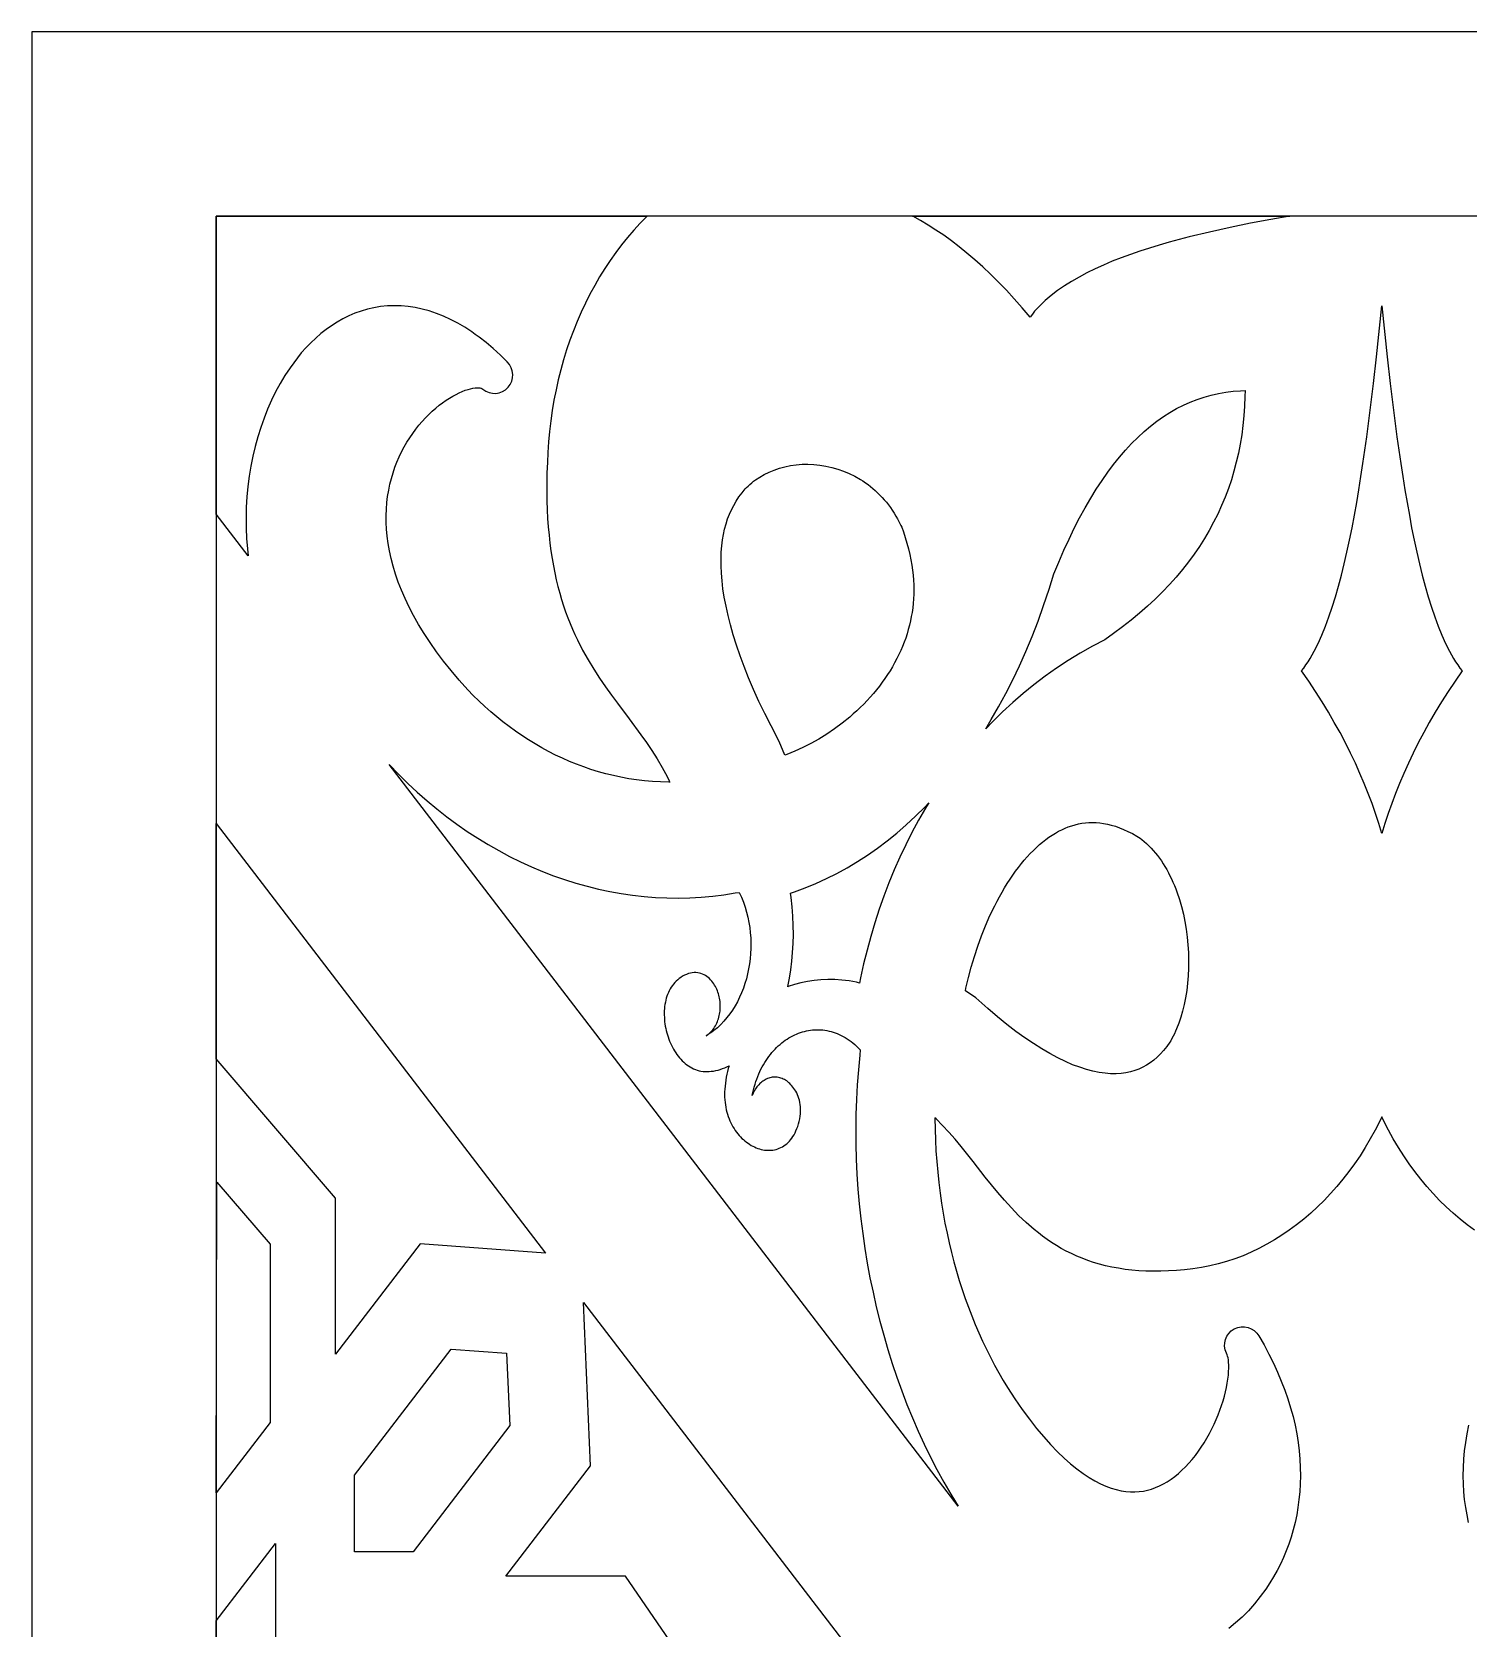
# Model space of a CAD drawing. Extents: x -400 to 400, y -350 to 350.
# Drawn here: x -400 to -244, y 176.6 to 350 of the extents above; entities that cross this region are included whole.
import ezdxf

# ---------------------------------------------------------------- set-up
doc = ezdxf.new("R2010")
doc.units = 0
doc.header["$MEASUREMENT"] = 0
doc.layers.add('LAYER_1', color=18, linetype='CONTINUOUS')

msp = doc.modelspace()

# ---------------------------------------------------------------- linework, layer by layer
at = {"layer": 'LAYER_1'}
for points in [[(-400, -350), (400, -350), (400, 350), (-400, 350)], [(-380, 330), (-380, -330), (380, -330), (380, 330)], [(-265.39, 329.63), (-267.6, 329.21), (-269.82, 328.76), (-272.05, 328.26), (-274.27, 327.73), (-275.37, 327.44), (-276.45, 327.15), (-277.53, 326.84), (-278.59, 326.52), (-279.63, 326.18), (-280.65, 325.83), (-281.65, 325.46), (-282.63, 325.08), (-283.58, 324.68), (-284.49, 324.26), (-285.38, 323.83), (-286.23, 323.37), (-287.05, 322.9), (-287.83, 322.41), (-288.57, 321.9), (-289.26, 321.37), (-289.91, 320.82), (-290.51, 320.25), (-290.79, 319.95), (-291.06, 319.65), (-291.31, 319.34), (-291.55, 319.03), (-292.41, 320.04), (-293.27, 321.02), (-294.13, 321.94), (-294.99, 322.83), (-295.85, 323.68), (-296.7, 324.48), (-297.55, 325.24), (-298.41, 325.97), (-299.25, 326.65), (-300.1, 327.3), (-300.94, 327.91), (-301.78, 328.48), (-302.62, 329.01), (-303.46, 329.51), (-304.29, 329.97), (-304.34, 330), (-263.35, 330)], [(-252.75, 314.69), (-252.42, 311.82), (-252.07, 308.92), (-251.7, 306.01), (-251.29, 303.12), (-251.07, 301.69), (-250.84, 300.27), (-250.6, 298.87), (-250.35, 297.49), (-250.1, 296.13), (-249.83, 294.8), (-249.54, 293.5), (-249.25, 292.22), (-248.94, 290.99), (-248.62, 289.79), (-248.29, 288.64), (-247.94, 287.52), (-247.58, 286.46), (-247.21, 285.44), (-246.81, 284.48), (-246.41, 283.58), (-245.98, 282.73), (-245.54, 281.95), (-245.32, 281.59), (-245.09, 281.24), (-244.85, 280.9), (-244.61, 280.59), (-245.39, 279.47), (-246.13, 278.35), (-246.85, 277.23), (-247.53, 276.11), (-248.18, 275), (-248.79, 273.88), (-249.38, 272.77), (-249.93, 271.66), (-250.46, 270.56), (-250.96, 269.45), (-251.42, 268.35), (-251.86, 267.26), (-252.27, 266.17), (-252.65, 265.08), (-253.01, 264), (-253.34, 262.92), (-253.67, 264), (-254.02, 265.08), (-254.4, 266.17), (-254.81, 267.26), (-255.25, 268.35), (-255.72, 269.45), (-256.21, 270.56), (-256.74, 271.66), (-257.29, 272.77), (-257.88, 273.88), (-258.5, 275), (-259.15, 276.11), (-259.83, 277.23), (-260.54, 278.35), (-261.28, 279.47), (-262.06, 280.59), (-261.82, 280.9), (-261.59, 281.24), (-261.35, 281.59), (-261.13, 281.95), (-260.69, 282.73), (-260.26, 283.58), (-259.86, 284.48), (-259.47, 285.44), (-259.09, 286.46), (-258.73, 287.52), (-258.38, 288.64), (-258.05, 289.79), (-257.73, 290.99), (-257.42, 292.22), (-257.13, 293.5), (-256.85, 294.8), (-256.58, 296.13), (-256.32, 297.49), (-256.07, 298.87), (-255.83, 300.27), (-255.61, 301.69), (-255.39, 303.12), (-254.98, 306.01), (-254.6, 308.92), (-254.25, 311.82), (-253.93, 314.69), (-253.34, 320.23)], [(-268.21, 310.39), (-268.25, 309.33), (-268.33, 308.29), (-268.43, 307.25), (-268.56, 306.24), (-268.73, 305.23), (-268.92, 304.24), (-269.15, 303.26), (-269.41, 302.29), (-269.69, 301.34), (-270.01, 300.39), (-270.36, 299.46), (-270.75, 298.54), (-271.16, 297.63), (-271.61, 296.74), (-272.09, 295.85), (-272.6, 294.98), (-273.15, 294.11), (-273.73, 293.26), (-274.35, 292.42), (-275, 291.59), (-275.69, 290.77), (-276.41, 289.96), (-277.17, 289.17), (-277.96, 288.38), (-278.79, 287.61), (-279.66, 286.85), (-280.57, 286.1), (-281.51, 285.37), (-282.48, 284.65), (-283.45, 283.97), (-284.76, 283.28), (-286.1, 282.52), (-287.41, 281.71), (-288.68, 280.87), (-289.93, 280), (-291.13, 279.08), (-292.31, 278.14), (-293.44, 277.16), (-294.55, 276.14), (-295.62, 275.1), (-296.38, 274.3), (-295.77, 275.3), (-294.97, 276.69), (-294.19, 278.13), (-293.44, 279.61), (-292.71, 281.14), (-292.01, 282.71), (-291.34, 284.33), (-290.69, 285.99), (-290.08, 287.7), (-289.49, 289.45), (-288.96, 291.15), (-288.44, 292.41), (-287.89, 293.69), (-287.32, 294.91), (-286.75, 296.09), (-286.17, 297.22), (-285.57, 298.3), (-284.97, 299.34), (-284.36, 300.33), (-283.74, 301.27), (-283.11, 302.16), (-282.48, 303.01), (-281.83, 303.82), (-281.18, 304.57), (-280.52, 305.29), (-279.84, 305.96), (-279.16, 306.59), (-278.48, 307.17), (-277.78, 307.71), (-277.07, 308.21), (-276.36, 308.67), (-275.64, 309.08), (-274.9, 309.46), (-274.16, 309.79), (-273.41, 310.08), (-272.65, 310.34), (-271.88, 310.55), (-271.1, 310.73), (-270.3, 310.87), (-269.5, 310.96), (-268.69, 311.02), (-268.2, 311.03)], [(-315.04, 303.01), (-314.39, 302.95), (-313.73, 302.84), (-313.09, 302.7), (-312.45, 302.52), (-311.82, 302.29), (-311.2, 302.03), (-310.59, 301.73), (-309.98, 301.38), (-309.72, 301.22), (-309.44, 301.02), (-309.16, 300.82), (-308.89, 300.61), (-308.63, 300.4), (-308.37, 300.17), (-308.12, 299.93), (-307.87, 299.69), (-307.63, 299.44), (-307.4, 299.17), (-307.17, 298.9), (-306.95, 298.62), (-306.73, 298.33), (-306.53, 298.04), (-306.33, 297.73), (-306.13, 297.41), (-305.95, 297.09), (-305.77, 296.75), (-305.6, 296.4), (-305.5, 296.2), (-305.32, 295.71), (-305.11, 295.07), (-304.93, 294.45), (-304.77, 293.84), (-304.63, 293.24), (-304.51, 292.66), (-304.41, 292.09), (-304.33, 291.54), (-304.27, 290.99), (-304.23, 290.46), (-304.2, 289.93), (-304.19, 289.42), (-304.2, 288.91), (-304.22, 288.41), (-304.26, 287.92), (-304.31, 287.43), (-304.38, 286.95), (-304.46, 286.48), (-304.55, 286.01), (-304.66, 285.54), (-304.79, 285.08), (-304.92, 284.62), (-305.07, 284.16), (-305.24, 283.71), (-305.42, 283.25), (-305.61, 282.8), (-305.82, 282.36), (-306.03, 281.92), (-306.27, 281.48), (-306.51, 281.04), (-306.77, 280.61), (-307.04, 280.19), (-307.33, 279.77), (-307.62, 279.35), (-307.93, 278.94), (-308.25, 278.54), (-308.58, 278.14), (-308.92, 277.75), (-309.27, 277.36), (-309.63, 276.99), (-310, 276.62), (-310.37, 276.26), (-310.76, 275.91), (-311.13, 275.58), (-311.96, 274.91), (-312.79, 274.29), (-313.63, 273.71), (-314.5, 273.18), (-315.37, 272.69), (-316.24, 272.25), (-317.12, 271.86), (-317.99, 271.51), (-318.21, 271.44), (-318.8, 272.91), (-319.7, 274.61), (-320.38, 275.96), (-321.02, 277.28), (-321.6, 278.57), (-322.13, 279.83), (-322.62, 281.05), (-323.06, 282.24), (-323.46, 283.39), (-323.81, 284.5), (-324.11, 285.58), (-324.37, 286.62), (-324.59, 287.62), (-324.78, 288.58), (-324.92, 289.49), (-325.02, 290.37), (-325.09, 291.21), (-325.13, 292), (-325.13, 292.76), (-325.11, 293.48), (-325.05, 294.16), (-324.97, 294.81), (-324.87, 295.42), (-324.74, 296), (-324.59, 296.56), (-324.42, 297.09), (-324.22, 297.6), (-324, 298.09), (-323.75, 298.57), (-323.48, 299.04), (-323.18, 299.5), (-322.85, 299.94), (-322.5, 300.36), (-322.37, 300.5), (-322.19, 300.67), (-322, 300.85), (-321.8, 301.02), (-321.59, 301.19), (-321.4, 301.33), (-320.92, 301.65), (-320.43, 301.93), (-319.91, 302.19), (-319.36, 302.41), (-318.79, 302.6), (-318.2, 302.76), (-317.59, 302.89), (-316.97, 302.98), (-316.33, 303.03), (-315.69, 303.04)], [(-360.18, 269.37), (-359.16, 268.37), (-358.13, 267.41), (-357.07, 266.49), (-356, 265.6), (-354.92, 264.75), (-353.82, 263.93), (-352.7, 263.16), (-351.57, 262.42), (-350.43, 261.72), (-349.27, 261.06), (-348.11, 260.44), (-346.93, 259.85), (-345.74, 259.31), (-344.54, 258.81), (-343.34, 258.34), (-342.13, 257.92), (-340.91, 257.53), (-339.68, 257.19), (-338.45, 256.88), (-337.22, 256.62), (-335.98, 256.4), (-334.74, 256.22), (-333.5, 256.08), (-332.25, 255.98), (-331.01, 255.92), (-329.76, 255.91), (-328.52, 255.94), (-327.28, 256.01), (-326.04, 256.12), (-324.81, 256.28), (-323.58, 256.48), (-323.15, 256.53), (-322.91, 256.01), (-322.7, 255.47), (-322.51, 254.93), (-322.35, 254.38), (-322.22, 253.83), (-322.1, 253.27), (-322.01, 252.71), (-321.95, 252.14), (-321.91, 251.58), (-321.89, 251.01), (-321.89, 250.45), (-321.92, 249.88), (-321.96, 249.32), (-322.03, 248.77), (-322.13, 248.22), (-322.24, 247.68), (-322.37, 247.15), (-322.53, 246.63), (-322.7, 246.11), (-322.9, 245.61), (-323.12, 245.13), (-323.35, 244.65), (-323.61, 244.19), (-323.88, 243.75), (-324.17, 243.33), (-324.49, 242.92), (-324.82, 242.54), (-325.17, 242.17), (-325.53, 241.83), (-325.92, 241.51), (-326.12, 241.36), (-326.32, 241.22), (-326.53, 241.08), (-326.74, 240.95), (-326.55, 241.09), (-326.37, 241.25), (-326.19, 241.42), (-326.03, 241.61), (-325.93, 241.75), (-325.84, 241.89), (-325.75, 242.03), (-325.67, 242.18), (-325.6, 242.33), (-325.53, 242.49), (-325.47, 242.64), (-325.41, 242.81), (-325.37, 242.97), (-325.32, 243.14), (-325.29, 243.3), (-325.26, 243.47), (-325.24, 243.64), (-325.22, 243.82), (-325.21, 243.99), (-325.21, 244.16), (-325.21, 244.34), (-325.22, 244.51), (-325.24, 244.68), (-325.26, 244.85), (-325.29, 245.02), (-325.32, 245.19), (-325.36, 245.36), (-325.41, 245.52), (-325.47, 245.69), (-325.53, 245.85), (-325.59, 246), (-325.67, 246.16), (-325.75, 246.31), (-325.84, 246.45), (-325.93, 246.6), (-326.03, 246.73), (-326.14, 246.88), (-326.26, 247.02), (-326.39, 247.16), (-326.52, 247.28), (-326.66, 247.39), (-326.81, 247.49), (-326.97, 247.58), (-327.14, 247.65), (-327.31, 247.71), (-327.48, 247.76), (-327.67, 247.79), (-327.86, 247.81), (-328.05, 247.81), (-328.25, 247.79), (-328.46, 247.75), (-328.68, 247.7), (-328.9, 247.61), (-329.11, 247.52), (-329.31, 247.41), (-329.49, 247.3), (-329.67, 247.17), (-329.84, 247.03), (-330, 246.89), (-330.15, 246.73), (-330.29, 246.57), (-330.42, 246.4), (-330.54, 246.22), (-330.65, 246.04), (-330.76, 245.85), (-330.85, 245.65), (-330.93, 245.45), (-331.01, 245.24), (-331.08, 245.03), (-331.13, 244.81), (-331.18, 244.59), (-331.22, 244.36), (-331.26, 244.13), (-331.28, 243.9), (-331.3, 243.67), (-331.3, 243.43), (-331.3, 243.19), (-331.29, 242.96), (-331.28, 242.72), (-331.26, 242.48), (-331.22, 242.24), (-331.19, 242), (-331.14, 241.76), (-331.09, 241.52), (-331.03, 241.28), (-330.96, 241.05), (-330.89, 240.82), (-330.8, 240.59), (-330.72, 240.37), (-330.62, 240.15), (-330.52, 239.93), (-330.41, 239.72), (-330.3, 239.51), (-330.18, 239.31), (-330.06, 239.11), (-329.92, 238.92), (-329.79, 238.74), (-329.64, 238.57), (-329.49, 238.4), (-329.34, 238.24), (-329.18, 238.09), (-329.02, 237.94), (-328.84, 237.81), (-328.67, 237.68), (-328.49, 237.57), (-328.3, 237.47), (-328.11, 237.37), (-327.92, 237.29), (-327.72, 237.22), (-327.51, 237.16), (-327.31, 237.12), (-327.09, 237.08), (-326.88, 237.06), (-326.66, 237.06), (-326.43, 237.07), (-326.2, 237.09), (-325.95, 237.12), (-325.7, 237.17), (-325.45, 237.23), (-325.21, 237.3), (-324.97, 237.38), (-324.73, 237.47), (-324.49, 237.57), (-324.26, 237.69), (-324.35, 237.38), (-324.43, 237.08), (-324.5, 236.77), (-324.56, 236.45), (-324.61, 236.13), (-324.66, 235.81), (-324.69, 235.48), (-324.72, 235.16), (-324.74, 234.86), (-324.74, 234.57), (-324.74, 234.28), (-324.73, 234), (-324.7, 233.72), (-324.66, 233.45), (-324.62, 233.18), (-324.57, 232.92), (-324.5, 232.67), (-324.43, 232.42), (-324.35, 232.18), (-324.26, 231.94), (-324.17, 231.71), (-324.07, 231.49), (-323.96, 231.28), (-323.84, 231.07), (-323.72, 230.87), (-323.59, 230.67), (-323.45, 230.48), (-323.31, 230.31), (-323.17, 230.13), (-323.02, 229.97), (-322.86, 229.81), (-322.7, 229.67), (-322.54, 229.53), (-322.37, 229.4), (-322.2, 229.27), (-322.03, 229.16), (-321.86, 229.05), (-321.68, 228.96), (-321.5, 228.87), (-321.32, 228.79), (-321.14, 228.72), (-320.95, 228.66), (-320.77, 228.61), (-320.59, 228.57), (-320.4, 228.54), (-320.22, 228.52), (-320.04, 228.51), (-319.85, 228.51), (-319.67, 228.52), (-319.49, 228.54), (-319.32, 228.57), (-319.14, 228.61), (-318.97, 228.66), (-318.8, 228.73), (-318.63, 228.8), (-318.47, 228.89), (-318.31, 228.99), (-318.15, 229.1), (-318, 229.22), (-317.85, 229.35), (-317.71, 229.5), (-317.58, 229.66), (-317.44, 229.83), (-317.32, 230.01), (-317.2, 230.2), (-317.09, 230.41), (-316.99, 230.63), (-316.89, 230.87), (-316.8, 231.11), (-316.72, 231.37), (-316.64, 231.65), (-316.58, 231.93), (-316.54, 232.21), (-316.51, 232.48), (-316.5, 232.74), (-316.5, 233), (-316.51, 233.25), (-316.53, 233.49), (-316.57, 233.72), (-316.62, 233.94), (-316.67, 234.15), (-316.74, 234.36), (-316.82, 234.55), (-316.9, 234.74), (-317, 234.92), (-317.1, 235.08), (-317.21, 235.24), (-317.32, 235.38), (-317.43, 235.51), (-317.53, 235.64), (-317.65, 235.75), (-317.76, 235.85), (-317.88, 235.95), (-318, 236.04), (-318.12, 236.12), (-318.25, 236.19), (-318.37, 236.25), (-318.5, 236.3), (-318.63, 236.35), (-318.76, 236.39), (-318.89, 236.42), (-319.03, 236.44), (-319.16, 236.45), (-319.29, 236.45), (-319.43, 236.45), (-319.56, 236.44), (-319.69, 236.41), (-319.82, 236.38), (-319.95, 236.35), (-320.08, 236.3), (-320.21, 236.25), (-320.33, 236.18), (-320.46, 236.11), (-320.58, 236.03), (-320.7, 235.95), (-320.81, 235.85), (-320.93, 235.75), (-321.04, 235.64), (-321.15, 235.52), (-321.25, 235.39), (-321.4, 235.17), (-321.53, 234.94), (-321.65, 234.7), (-321.75, 234.46), (-321.69, 234.78), (-321.61, 235.08), (-321.53, 235.38), (-321.44, 235.68), (-321.35, 235.97), (-321.25, 236.25), (-321.14, 236.53), (-321.03, 236.8), (-320.91, 237.06), (-320.79, 237.32), (-320.66, 237.57), (-320.52, 237.81), (-320.38, 238.05), (-320.24, 238.28), (-320.09, 238.5), (-319.93, 238.71), (-319.77, 238.92), (-319.61, 239.12), (-319.44, 239.32), (-319.26, 239.5), (-319.09, 239.68), (-318.91, 239.85), (-318.72, 240.02), (-318.53, 240.18), (-318.34, 240.32), (-318.15, 240.47), (-317.95, 240.6), (-317.75, 240.72), (-317.55, 240.84), (-317.34, 240.95), (-317.13, 241.05), (-316.92, 241.14), (-316.71, 241.23), (-316.5, 241.31), (-316.28, 241.37), (-316.07, 241.43), (-315.85, 241.49), (-315.63, 241.53), (-315.41, 241.56), (-315.18, 241.59), (-314.96, 241.6), (-314.74, 241.61), (-314.51, 241.61), (-314.29, 241.6), (-314.07, 241.58), (-313.84, 241.55), (-313.62, 241.52), (-313.4, 241.47), (-313.17, 241.41), (-312.95, 241.35), (-312.73, 241.27), (-312.51, 241.19), (-312.29, 241.1), (-312.07, 240.99), (-311.86, 240.88), (-311.64, 240.76), (-311.43, 240.62), (-311.22, 240.48), (-311.01, 240.33), (-310.81, 240.17), (-310.61, 239.99), (-310.4, 239.81), (-310.21, 239.62), (-310.01, 239.41), (-310.05, 238.85), (-310.2, 237.24), (-310.33, 235.64), (-310.41, 234.02), (-310.47, 232.41), (-310.49, 230.79), (-310.48, 229.17), (-310.44, 227.54), (-310.36, 225.92), (-310.26, 224.3), (-310.12, 222.69), (-309.95, 221.07), (-309.74, 219.46), (-309.51, 217.86), (-309.25, 216.26), (-308.95, 214.67), (-308.62, 213.09), (-308.27, 211.52), (-307.88, 209.96), (-307.46, 208.42), (-307.02, 206.88), (-306.54, 205.36), (-306.03, 203.85), (-305.5, 202.37), (-304.93, 200.89), (-304.34, 199.44), (-303.71, 198), (-303.06, 196.59), (-302.38, 195.19), (-301.67, 193.82), (-300.93, 192.47), (-300.16, 191.15), (-299.37, 189.85), (-330.27, 230.13), (-361.17, 270.41)], [(-302.91, 265.67), (-303.67, 264.38), (-304.39, 263.05), (-305.07, 261.71), (-305.72, 260.35), (-306.33, 258.96), (-306.91, 257.56), (-307.45, 256.13), (-307.96, 254.69), (-308.43, 253.23), (-308.87, 251.75), (-309.27, 250.26), (-309.64, 248.76), (-309.97, 247.24), (-310.07, 246.68), (-310.43, 246.77), (-311.22, 246.91), (-312, 247.01), (-312.77, 247.06), (-313.53, 247.07), (-314.28, 247.04), (-315.02, 246.96), (-315.75, 246.85), (-316.46, 246.7), (-317.16, 246.51), (-317.85, 246.29), (-317.88, 246.28), (-317.87, 246.32), (-317.7, 247.21), (-317.56, 248.12), (-317.44, 249.05), (-317.35, 250), (-317.3, 250.96), (-317.27, 251.94), (-317.28, 252.93), (-317.32, 253.94), (-317.4, 254.96), (-317.5, 255.99), (-317.57, 256.45), (-317.14, 256.59), (-315.98, 257.02), (-314.82, 257.5), (-313.68, 258.02), (-312.55, 258.59), (-311.43, 259.21), (-310.32, 259.87), (-309.23, 260.57), (-308.15, 261.33), (-307.09, 262.13), (-306.04, 262.97), (-305.01, 263.86), (-303.99, 264.8), (-303, 265.79), (-302.55, 266.26)], [(-344.2, 217.34), (-357.81, 218.34), (-367, 206.36), (-367, 223.31), (-380, 238.44), (-380, 264.01)], [(-284.39, 264.11), (-283.98, 264.07), (-283.57, 264.02), (-283.16, 263.94), (-282.73, 263.84), (-282.29, 263.71), (-281.84, 263.55), (-281.39, 263.37), (-280.92, 263.16), (-280.44, 262.92), (-279.95, 262.64), (-279.58, 262.41), (-279.42, 262.29), (-279.15, 262.06), (-278.9, 261.83), (-278.65, 261.59), (-278.4, 261.34), (-278.17, 261.07), (-277.94, 260.8), (-277.72, 260.53), (-277.5, 260.24), (-277.29, 259.94), (-277.09, 259.64), (-276.9, 259.33), (-276.71, 259), (-276.53, 258.67), (-276.36, 258.34), (-276.19, 257.99), (-276.03, 257.64), (-275.88, 257.28), (-275.73, 256.91), (-275.6, 256.57), (-275.33, 255.77), (-275.1, 254.99), (-274.9, 254.18), (-274.73, 253.36), (-274.59, 252.52), (-274.48, 251.68), (-274.4, 250.83), (-274.35, 249.98), (-274.33, 249.13), (-274.34, 248.29), (-274.38, 247.47), (-274.45, 246.65), (-274.54, 245.86), (-274.66, 245.09), (-274.81, 244.35), (-274.98, 243.63), (-275.18, 242.96), (-275.39, 242.32), (-275.64, 241.69), (-275.75, 241.44), (-275.88, 241.17), (-276.01, 240.91), (-276.14, 240.66), (-276.28, 240.42), (-276.38, 240.25), (-276.71, 239.8), (-277.05, 239.37), (-277.4, 238.98), (-277.76, 238.62), (-278.12, 238.3), (-278.5, 238.01), (-278.9, 237.75), (-279.3, 237.53), (-279.73, 237.33), (-280.18, 237.17), (-280.65, 237.03), (-281.14, 236.93), (-281.66, 236.86), (-282.22, 236.83), (-282.8, 236.83), (-283.41, 236.88), (-284.05, 236.97), (-284.72, 237.11), (-285.43, 237.29), (-286.16, 237.53), (-286.93, 237.81), (-287.72, 238.16), (-288.55, 238.55), (-289.4, 239.01), (-290.29, 239.52), (-291.2, 240.1), (-292.13, 240.73), (-293.1, 241.43), (-294.09, 242.19), (-295.1, 243.01), (-296.14, 243.9), (-297.45, 245.08), (-298.58, 245.84), (-298.52, 246.13), (-298.25, 247.27), (-297.95, 248.41), (-297.61, 249.55), (-297.24, 250.69), (-296.83, 251.81), (-296.39, 252.91), (-295.91, 254), (-295.4, 255.07), (-295.14, 255.56), (-294.87, 256.06), (-294.6, 256.55), (-294.32, 257.03), (-294.03, 257.5), (-293.73, 257.96), (-293.43, 258.4), (-293.13, 258.83), (-292.82, 259.24), (-292.5, 259.65), (-292.18, 260.03), (-291.86, 260.4), (-291.53, 260.75), (-291.2, 261.09), (-290.87, 261.41), (-290.53, 261.72), (-290.2, 262), (-289.85, 262.27), (-289.51, 262.52), (-289.16, 262.75), (-288.81, 262.97), (-288.46, 263.17), (-288.11, 263.34), (-287.75, 263.5), (-287.4, 263.65), (-287.03, 263.77), (-286.67, 263.88), (-286.3, 263.96), (-285.93, 264.03), (-285.55, 264.08), (-285.17, 264.11), (-284.78, 264.12)], [(-374.13, 218.3), (-374.13, 198.95), (-380, 191.31), (-379.92, 225.04)], [(-304.2, 165.2), (-340.08, 118.43), (-339.31, 136.17), (-348.51, 148.15), (-335.5, 148.15), (-323.82, 165.2), (-335.5, 182.26), (-348.51, 182.26), (-339.31, 194.24), (-340.08, 211.98)], [(-348.43, 206.46), (-348.09, 198.6), (-358.59, 184.91), (-364.96, 184.91), (-364.96, 193.22), (-354.46, 206.91)], [(-373.54, 173.74), (-364.28, 173.74), (-370.83, 165.21), (-370.83, 165.2), (-370.83, 165.19), (-364.28, 156.66), (-373.54, 156.66), (-373.54, 144.6), (-380, 153.03), (-380, 177.38), (-373.54, 185.8)]]:
    msp.add_lwpolyline(points, close=True, dxfattribs=at)
msp.add_lwpolyline([(-376.5, 293.07), (-380, 297.63), (-380, 330), (-333.14, 330), (-333.2, 329.94), (-333.92, 329.21), (-334.62, 328.46), (-335.29, 327.68), (-335.94, 326.87), (-336.57, 326.03), (-337.18, 325.17), (-337.76, 324.29), (-338.32, 323.39), (-338.86, 322.46), (-339.37, 321.51), (-339.86, 320.55), (-340.32, 319.56), (-340.76, 318.56), (-341.17, 317.54), (-341.55, 316.51), (-341.91, 315.45), (-342.24, 314.39), (-342.54, 313.31), (-342.82, 312.22), (-343.06, 311.12), (-343.28, 310.01), (-343.47, 308.88), (-343.63, 307.75), (-343.76, 306.61), (-343.86, 305.47), (-343.94, 304.32), (-344, 303.21), (-344.04, 302.12), (-344.06, 301.07), (-344.06, 300.04), (-344.05, 299.05), (-344.01, 298.08), (-343.97, 297.13), (-343.9, 296.22), (-343.82, 295.33), (-343.73, 294.46), (-343.62, 293.62), (-343.49, 292.8), (-343.35, 292), (-343.2, 291.23), (-343.04, 290.47), (-342.86, 289.74), (-342.66, 289.02), (-342.46, 288.33), (-342.25, 287.65), (-342.02, 287), (-341.78, 286.36), (-341.54, 285.73), (-341.28, 285.12), (-341.01, 284.53), (-340.74, 283.95), (-340.17, 282.85), (-339.58, 281.79), (-338.96, 280.78), (-338.33, 279.81), (-337.69, 278.87), (-337.04, 277.97), (-336.39, 277.09), (-335.1, 275.37), (-333.84, 273.66), (-333.23, 272.81), (-332.64, 271.93), (-332.07, 271.03), (-331.53, 270.1), (-331, 269.13), (-330.75, 268.64), (-330.69, 268.5), (-330.82, 268.5), (-331.71, 268.53), (-332.58, 268.58), (-333.45, 268.65), (-334.31, 268.76), (-335.16, 268.88), (-336, 269.03), (-336.83, 269.21), (-337.65, 269.41), (-338.46, 269.63), (-339.26, 269.88), (-340.05, 270.15), (-340.84, 270.44), (-341.61, 270.76), (-342.37, 271.1), (-343.13, 271.45), (-343.87, 271.83), (-344.61, 272.24), (-345.34, 272.66), (-346.05, 273.1), (-346.76, 273.56), (-347.46, 274.04), (-348.14, 274.54), (-348.82, 275.06), (-349.49, 275.6), (-350.14, 276.15), (-350.79, 276.73), (-351.43, 277.32), (-352.05, 277.93), (-352.65, 278.53), (-353.58, 279.58), (-354.46, 280.62), (-355.28, 281.65), (-356.04, 282.67), (-356.75, 283.67), (-357.4, 284.66), (-357.99, 285.63), (-358.53, 286.59), (-359.02, 287.52), (-359.46, 288.45), (-359.86, 289.35), (-360.2, 290.24), (-360.51, 291.11), (-360.77, 291.96), (-360.98, 292.8), (-361.16, 293.62), (-361.3, 294.42), (-361.41, 295.21), (-361.48, 295.97), (-361.51, 296.72), (-361.52, 297.46), (-361.49, 298.17), (-361.44, 298.87), (-361.35, 299.55), (-361.24, 300.22), (-361.11, 300.86), (-360.95, 301.49), (-360.76, 302.11), (-360.56, 302.71), (-360.34, 303.28), (-360.09, 303.85), (-359.83, 304.39), (-359.55, 304.92), (-359.26, 305.43), (-358.95, 305.92), (-358.63, 306.39), (-358.3, 306.84), (-357.95, 307.27), (-357.6, 307.68), (-357.24, 308.08), (-356.87, 308.45), (-356.5, 308.8), (-356.13, 309.13), (-355.76, 309.44), (-355.38, 309.72), (-355.01, 309.98), (-354.64, 310.22), (-354.28, 310.44), (-353.92, 310.63), (-353.57, 310.8), (-353.24, 310.95), (-352.92, 311.07), (-352.62, 311.17), (-352.34, 311.24), (-352.08, 311.3), (-351.84, 311.33), (-351.64, 311.34), (-351.47, 311.34), (-351.33, 311.33), (-351.23, 311.31), (-351.17, 311.29), (-351.14, 311.27), (-351.13, 311.27), (-351.02, 311.18, 0.955547), (-348.36, 314.16), (-349.1, 314.89), (-349.87, 315.6), (-350.65, 316.25), (-351.42, 316.85), (-351.83, 317.14), (-352.19, 317.41), (-352.97, 317.91), (-353.74, 318.36), (-354.51, 318.77), (-355.29, 319.13), (-356.06, 319.43), (-356.83, 319.69), (-357.6, 319.9), (-358.37, 320.07), (-359.13, 320.18), (-359.89, 320.25), (-360.64, 320.26), (-361.38, 320.24), (-362.12, 320.16), (-362.84, 320.04), (-363.54, 319.88), (-364.24, 319.68), (-364.91, 319.44), (-365.58, 319.15), (-366.22, 318.84), (-366.85, 318.48), (-367.45, 318.09), (-368.04, 317.68), (-368.61, 317.23), (-369.17, 316.75), (-369.7, 316.24), (-370.21, 315.71), (-370.73, 315.13), (-371.96, 313.52), (-372.52, 312.67), (-373.04, 311.8), (-373.52, 310.9), (-373.97, 309.98), (-374.39, 309.02), (-374.78, 308.04), (-375.13, 307.04), (-375.45, 306.02), (-375.74, 304.97), (-375.99, 303.91), (-376.21, 302.83), (-376.31, 302.18), (-376.39, 301.74), (-376.53, 300.63), (-376.64, 299.51), (-376.71, 298.39), (-376.74, 297.25), (-376.73, 296.11), (-376.68, 294.97), (-376.59, 293.83)], format="xyb", close=True, dxfattribs=at)
msp.add_lwpolyline([(-243.28, 219.84), (-244.07, 220.43), (-244.84, 221.04), (-245.6, 221.69), (-246.34, 222.37), (-247.06, 223.07), (-247.76, 223.81), (-248.44, 224.58), (-249.1, 225.37), (-249.74, 226.19), (-250.36, 227.04), (-250.96, 227.92), (-251.53, 228.82), (-252.09, 229.74), (-252.61, 230.69), (-253.12, 231.67), (-253.34, 232.13), (-253.56, 231.67), (-254.06, 230.69), (-254.59, 229.74), (-255.14, 228.82), (-255.71, 227.92), (-256.31, 227.04), (-256.93, 226.19), (-257.57, 225.37), (-258.23, 224.58), (-258.91, 223.81), (-259.61, 223.07), (-260.33, 222.37), (-261.07, 221.69), (-261.83, 221.04), (-262.6, 220.43), (-263.39, 219.84), (-264.19, 219.29), (-265.01, 218.78), (-265.85, 218.3), (-266.69, 217.85), (-267.55, 217.44), (-268.42, 217.06), (-269.31, 216.73), (-270.2, 216.43), (-271.11, 216.17), (-272.02, 215.95), (-272.94, 215.77), (-273.86, 215.63), (-274.77, 215.53), (-275.66, 215.45), (-276.52, 215.4), (-277.36, 215.37), (-278.17, 215.37), (-278.97, 215.39), (-279.75, 215.43), (-280.51, 215.5), (-281.24, 215.58), (-281.96, 215.69), (-282.66, 215.82), (-283.35, 215.97), (-284.01, 216.15), (-284.66, 216.34), (-285.28, 216.55), (-285.89, 216.78), (-286.49, 217.02), (-287.06, 217.29), (-287.62, 217.56), (-288.17, 217.86), (-288.7, 218.17), (-289.21, 218.49), (-289.7, 218.82), (-290.19, 219.17), (-290.65, 219.53), (-291.12, 219.9), (-291.98, 220.65), (-292.8, 221.44), (-293.59, 222.25), (-294.34, 223.08), (-295.06, 223.92), (-295.75, 224.77), (-296.43, 225.61), (-297.74, 227.29), (-299.06, 228.94), (-299.71, 229.72), (-300.38, 230.49), (-301.06, 231.22), (-301.77, 231.93), (-301.9, 232.04), (-301.9, 232), (-301.88, 230.8), (-301.84, 229.62), (-301.78, 228.44), (-301.69, 227.28), (-301.59, 226.13), (-301.47, 225), (-301.33, 223.87), (-301.17, 222.76), (-301, 221.67), (-300.8, 220.59), (-300.58, 219.52), (-300.35, 218.46), (-300.1, 217.42), (-299.84, 216.39), (-299.55, 215.38), (-299.25, 214.38), (-298.94, 213.4), (-298.61, 212.42), (-298.26, 211.47), (-297.9, 210.52), (-297.52, 209.6), (-297.13, 208.68), (-296.72, 207.79), (-296.3, 206.9), (-295.87, 206.03), (-295.42, 205.18), (-294.96, 204.34), (-294.49, 203.52), (-294.02, 202.73), (-293.22, 201.51), (-292.41, 200.36), (-291.62, 199.29), (-290.84, 198.3), (-290.07, 197.38), (-289.32, 196.54), (-288.59, 195.77), (-287.86, 195.08), (-287.16, 194.45), (-286.47, 193.9), (-285.8, 193.4), (-285.15, 192.97), (-284.52, 192.6), (-283.91, 192.28), (-283.32, 192.02), (-282.75, 191.81), (-282.2, 191.65), (-281.67, 191.53), (-281.16, 191.45), (-280.66, 191.41), (-280.18, 191.4), (-279.71, 191.43), (-279.25, 191.49), (-278.8, 191.59), (-278.35, 191.71), (-277.92, 191.87), (-277.49, 192.05), (-277.07, 192.27), (-276.65, 192.51), (-276.24, 192.78), (-275.83, 193.08), (-275.44, 193.4), (-275.05, 193.75), (-274.67, 194.12), (-274.3, 194.51), (-273.95, 194.93), (-273.6, 195.36), (-273.27, 195.81), (-272.95, 196.27), (-272.64, 196.75), (-272.35, 197.23), (-272.07, 197.73), (-271.81, 198.24), (-271.57, 198.75), (-271.34, 199.26), (-271.12, 199.77), (-270.93, 200.28), (-270.75, 200.79), (-270.59, 201.3), (-270.45, 201.79), (-270.32, 202.28), (-270.22, 202.75), (-270.13, 203.21), (-270.06, 203.65), (-270.01, 204.07), (-269.98, 204.47), (-269.96, 204.84), (-269.96, 205.18), (-269.98, 205.49), (-270.01, 205.76), (-270.05, 205.98), (-270.1, 206.16), (-270.15, 206.29), (-270.23, 206.47, -0.963014), (-266.7, 208.34), (-266.14, 207.37), (-265.61, 206.38), (-265.12, 205.4), (-264.67, 204.42), (-264.26, 203.44), (-263.88, 202.47), (-263.55, 201.5), (-263.25, 200.54), (-262.99, 199.59), (-262.77, 198.65), (-262.59, 197.71), (-262.44, 196.78), (-262.32, 195.86), (-262.24, 194.95), (-262.2, 194.05), (-262.18, 193.16), (-262.2, 192.28), (-262.25, 191.42), (-262.34, 190.56), (-262.45, 189.72), (-262.59, 188.9), (-262.76, 188.08), (-262.96, 187.29), (-263.19, 186.5), (-263.45, 185.74), (-263.73, 184.99), (-264.03, 184.26), (-264.36, 183.54), (-264.72, 182.85), (-265.1, 182.17), (-265.5, 181.51), (-265.94, 180.84), (-267.17, 179.24), (-267.84, 178.5), (-268.52, 177.81), (-269.23, 177.17), (-269.96, 176.56)], format="xyb", dxfattribs=at)
msp.add_lwpolyline([(-243.91, 188.08), (-244.08, 188.9), (-244.22, 189.72), (-244.34, 190.56), (-244.42, 191.42), (-244.47, 192.28), (-244.49, 193.16), (-244.48, 194.05), (-244.43, 194.95), (-244.35, 195.86), (-244.23, 196.78), (-244.08, 197.71), (-243.9, 198.65)], dxfattribs=at)

doc.saveas('drawing.dxf')
